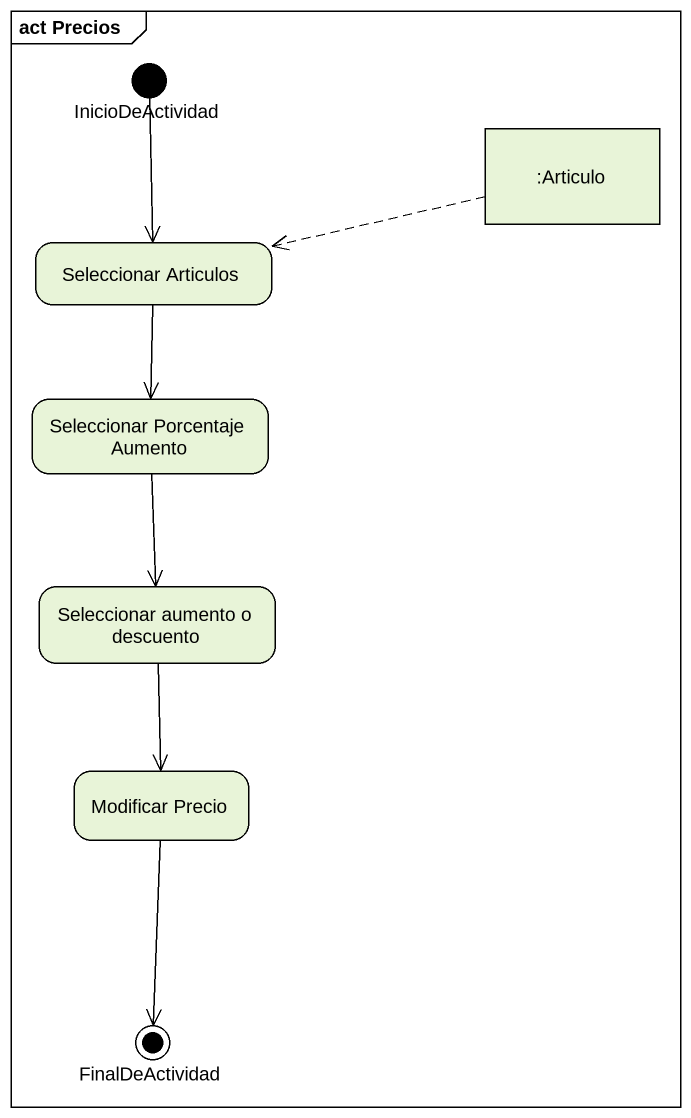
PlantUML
@startuml
mainframe act Precios
hide empty description
state InicioDeActividad <<start>>
state ":Articulo" as Articulo <<object>>
state "Seleccionar Articulos" as Seleccionar_Articulos
state "Seleccionar Porcentaje Aumento" as Seleccionar_Porcentaje
state "Seleccionar aumento o descuento" as Seleccionar_aumento_o
state "Modificar Precio" as Modificar_Precio
state FinalDeActividad <<end>>
InicioDeActividad --> Seleccionar_Articulos
Articulo -left[dashed]-> Seleccionar_Articulos
Seleccionar_Articulos --> Seleccionar_Porcentaje
Seleccionar_Porcentaje --> Seleccionar_aumento_o
Seleccionar_aumento_o --> Modificar_Precio
Modificar_Precio --> FinalDeActividad
@enduml
